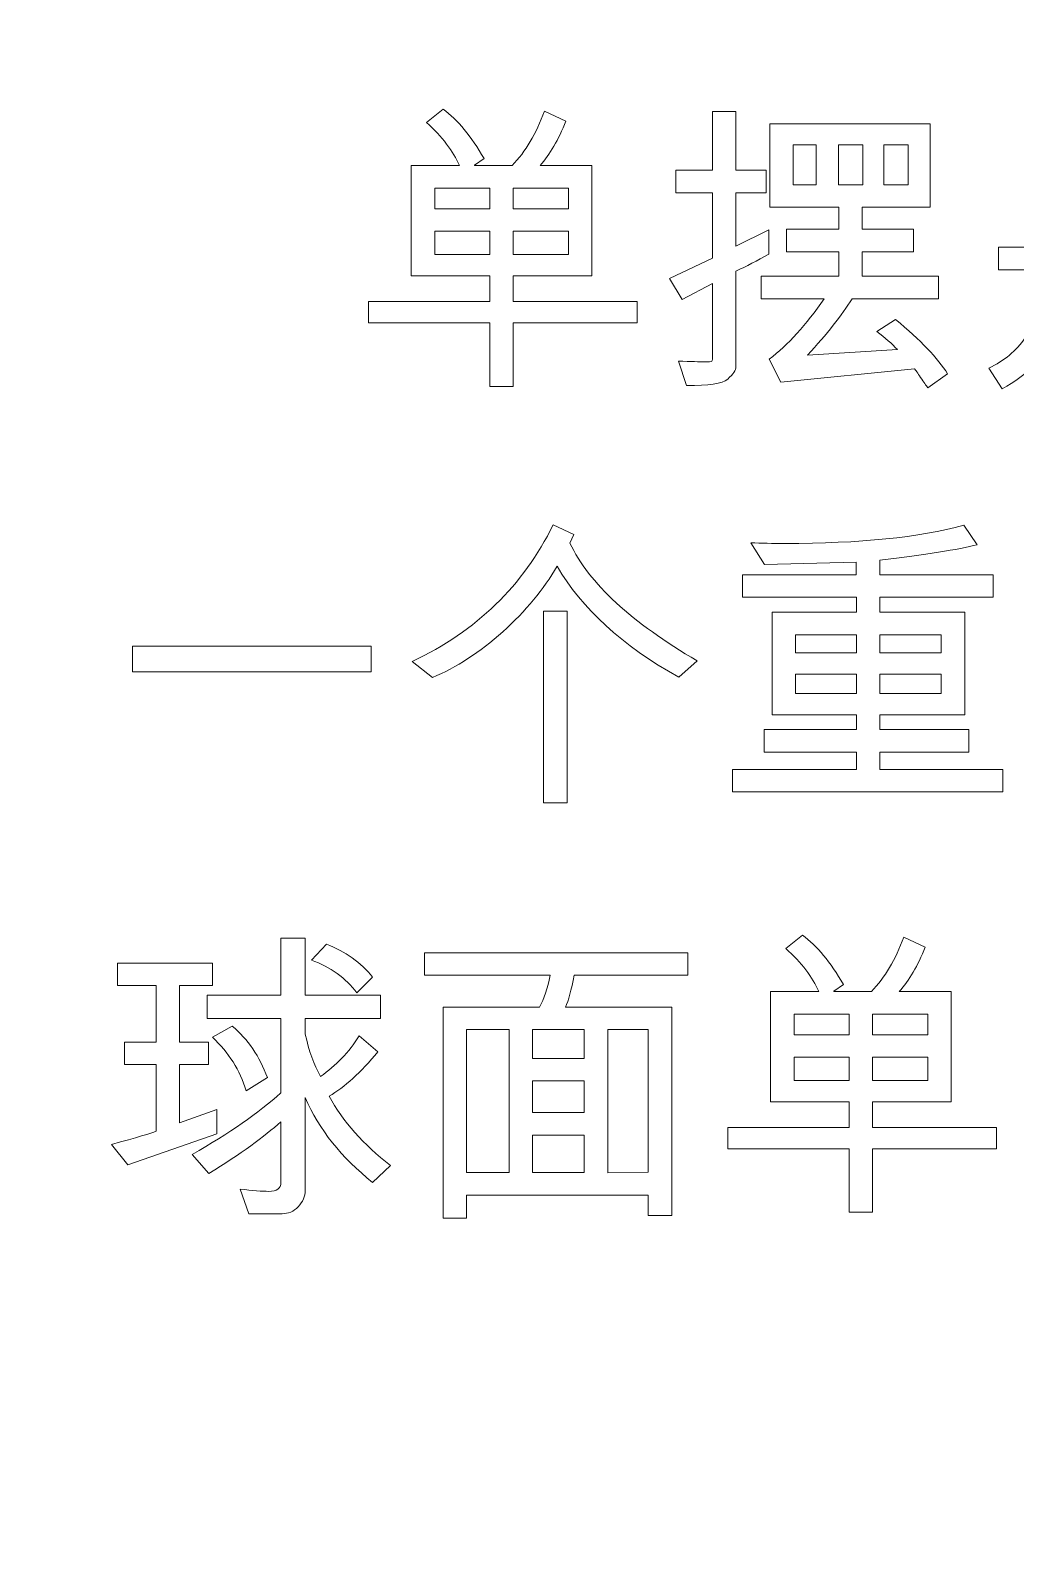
# Model space of a CAD drawing. Header units: millimetres. Extents: x -536 to 886, y 98 to 503.
# Drawn here: x 3.7 to 21.47, y 396.8 to 424.07 of the extents above; entities that cross this region are included whole.
import ezdxf

# ---------------------------------------------------------------- set-up
doc = ezdxf.new("R2010")
doc.units = ezdxf.units.MM
doc.header["$MEASUREMENT"] = 0
doc.layers.add('layer 1', color=7, linetype='Continuous')

msp = doc.modelspace()

# ---------------------------------------------------------------- linework, layer by layer
at = {"layer": 'layer 1', "lineweight": 9}
msp.add_open_spline([(-26.36, 241.324), (-26.36, 241.324), (313.64, 241.324), (313.64, 241.324), (313.64, 241.324), (318.948, 241.327), (324.037, 243.439), (327.788, 247.195), (327.788, 247.195), (331.538, 250.95), (333.644, 256.016), (333.64, 261.324), (333.64, 261.324), (333.64, 261.324), (333.64, 431.324), (333.64, 431.324), (333.64, 431.324), (333.637, 436.632), (331.525, 441.721), (327.77, 445.471), (327.77, 445.471), (324.014, 449.222), (318.948, 451.327), (313.64, 451.324), (313.64, 451.324), (313.64, 451.324), (-26.36, 451.324), (-26.36, 451.324), (-26.36, 451.324), (-31.667, 451.321), (-36.756, 449.209), (-40.507, 445.453), (-40.507, 445.453), (-44.258, 441.698), (-46.363, 436.632), (-46.36, 431.324), (-46.36, 431.324), (-46.36, 431.324), (-46.36, 261.324), (-46.36, 261.324), (-46.36, 261.324), (-46.356, 256.016), (-44.245, 250.927), (-40.489, 247.177), (-40.489, 247.177), (-36.734, 243.426), (-31.667, 241.321), (-26.36, 241.324)], degree=3, knots=[0, 0, 0, 0, 0.083333, 0.083333, 0.083333, 0.083333, 0.166667, 0.166667, 0.166667, 0.166667, 0.25, 0.25, 0.25, 0.25, 0.333333, 0.333333, 0.333333, 0.333333, 0.416667, 0.416667, 0.416667, 0.416667, 0.5, 0.5, 0.5, 0.5, 0.583333, 0.583333, 0.583333, 0.583333, 0.666667, 0.666667, 0.666667, 0.666667, 0.75, 0.75, 0.75, 0.75, 0.833333, 0.833333, 0.833333, 0.833333, 0.916667, 0.916667, 0.916667, 0.916667, 1, 1, 1, 1], dxfattribs=at)
at = {"layer": 'layer 1', "color": 22, "lineweight": 9}
for points, knots in [([(14.642, 418.792), (14.642, 418.792), (12.409, 418.792), (12.409, 418.792), (12.409, 418.792), (12.409, 418.792), (12.409, 417.647), (12.409, 417.647), (12.409, 417.647), (12.409, 417.647), (11.988, 417.647), (11.988, 417.647), (11.988, 417.647), (11.988, 417.647), (11.988, 418.792), (11.988, 418.792), (11.988, 418.792), (11.988, 418.792), (9.799, 418.792), (9.799, 418.792), (9.799, 418.792), (9.799, 418.792), (9.799, 419.174), (9.799, 419.174), (9.799, 419.174), (9.799, 419.174), (11.988, 419.174), (11.988, 419.174), (11.988, 419.174), (11.988, 419.174), (11.988, 419.636), (11.988, 419.636), (11.988, 419.636), (11.988, 419.636), (10.569, 419.636), (10.569, 419.636), (10.569, 419.636), (10.569, 419.636), (10.569, 421.626), (10.569, 421.626), (10.569, 421.626), (10.569, 421.626), (11.438, 421.626), (11.438, 421.626), (11.438, 421.626), (11.326, 421.886), (11.128, 422.144), (10.844, 422.402), (10.844, 422.402), (10.844, 422.402), (11.147, 422.641), (11.147, 422.641), (11.147, 422.641), (11.406, 422.45), (11.651, 422.154), (11.882, 421.754), (11.882, 421.754), (11.882, 421.754), (11.709, 421.632), (11.709, 421.632), (11.709, 421.632), (11.709, 421.632), (11.709, 421.626), (11.709, 421.626), (11.709, 421.626), (11.709, 421.626), (12.387, 421.626), (12.387, 421.626), (12.387, 421.626), (12.632, 421.876), (12.826, 422.203), (12.97, 422.609), (12.97, 422.609), (12.97, 422.609), (13.358, 422.425), (13.358, 422.425), (13.358, 422.425), (13.226, 422.093), (13.07, 421.827), (12.892, 421.626), (12.892, 421.626), (12.892, 421.626), (13.825, 421.626), (13.825, 421.626), (13.825, 421.626), (13.825, 421.626), (13.825, 419.636), (13.825, 419.636), (13.825, 419.636), (13.825, 419.636), (12.409, 419.636), (12.409, 419.636), (12.409, 419.636), (12.409, 419.636), (12.409, 419.174), (12.409, 419.174), (12.409, 419.174), (12.409, 419.174), (14.642, 419.174), (14.642, 419.174), (14.642, 419.174), (14.642, 419.174), (14.642, 418.792), (14.642, 418.792)], [0, 0, 0, 0, 0.038462, 0.038462, 0.038462, 0.038462, 0.076923, 0.076923, 0.076923, 0.076923, 0.115385, 0.115385, 0.115385, 0.115385, 0.153846, 0.153846, 0.153846, 0.153846, 0.192308, 0.192308, 0.192308, 0.192308, 0.230769, 0.230769, 0.230769, 0.230769, 0.269231, 0.269231, 0.269231, 0.269231, 0.307692, 0.307692, 0.307692, 0.307692, 0.346154, 0.346154, 0.346154, 0.346154, 0.384615, 0.384615, 0.384615, 0.384615, 0.423077, 0.423077, 0.423077, 0.423077, 0.461538, 0.461538, 0.461538, 0.461538, 0.5, 0.5, 0.5, 0.5, 0.538462, 0.538462, 0.538462, 0.538462, 0.576923, 0.576923, 0.576923, 0.576923, 0.615385, 0.615385, 0.615385, 0.615385, 0.653846, 0.653846, 0.653846, 0.653846, 0.692308, 0.692308, 0.692308, 0.692308, 0.730769, 0.730769, 0.730769, 0.730769, 0.769231, 0.769231, 0.769231, 0.769231, 0.807692, 0.807692, 0.807692, 0.807692, 0.846154, 0.846154, 0.846154, 0.846154, 0.884615, 0.884615, 0.884615, 0.884615, 0.923077, 0.923077, 0.923077, 0.923077, 0.961538, 0.961538, 0.961538, 0.961538, 1, 1, 1, 1]), ([(17.02, 420.032), (16.809, 419.911), (16.611, 419.808), (16.426, 419.725), (16.426, 419.725), (16.426, 419.725), (16.426, 418.002), (16.426, 418.002), (16.426, 418.002), (16.426, 417.939), (16.377, 417.864), (16.277, 417.778), (16.277, 417.778), (16.178, 417.693), (15.931, 417.654), (15.536, 417.663), (15.536, 417.663), (15.536, 417.663), (15.387, 418.103), (15.387, 418.103), (15.387, 418.103), (15.617, 418.094), (15.773, 418.089), (15.857, 418.089), (15.857, 418.089), (15.936, 418.089), (15.981, 418.092), (15.99, 418.098), (15.99, 418.098), (15.999, 418.105), (16.003, 418.152), (16.003, 418.241), (16.003, 418.241), (16.003, 418.241), (16.003, 419.502), (16.003, 419.502), (16.003, 419.502), (16.003, 419.502), (15.453, 419.215), (15.453, 419.215), (15.453, 419.215), (15.453, 419.215), (15.225, 419.592), (15.225, 419.592), (15.225, 419.592), (15.225, 419.592), (16.003, 419.958), (16.003, 419.958), (16.003, 419.958), (16.003, 419.958), (16.003, 421.136), (16.003, 421.136), (16.003, 421.136), (16.003, 421.136), (15.342, 421.136), (15.342, 421.136), (15.342, 421.136), (15.342, 421.136), (15.342, 421.542), (15.342, 421.542), (15.342, 421.542), (15.342, 421.542), (16.003, 421.542), (16.003, 421.542), (16.003, 421.542), (16.003, 421.542), (16.003, 422.603), (16.003, 422.603), (16.003, 422.603), (16.003, 422.603), (16.426, 422.603), (16.426, 422.603), (16.426, 422.603), (16.426, 422.603), (16.426, 421.542), (16.426, 421.542), (16.426, 421.542), (16.426, 421.542), (16.971, 421.542), (16.971, 421.542), (16.971, 421.542), (16.971, 421.542), (16.971, 421.136), (16.971, 421.136), (16.971, 421.136), (16.971, 421.136), (16.426, 421.136), (16.426, 421.136), (16.426, 421.136), (16.426, 421.136), (16.426, 420.175), (16.426, 420.175), (16.426, 420.175), (16.426, 420.175), (17.02, 420.465), (17.02, 420.465), (17.02, 420.465), (17.02, 420.465), (17.02, 420.032), (17.02, 420.032)], [0, 0, 0, 0, 0.04, 0.04, 0.04, 0.04, 0.08, 0.08, 0.08, 0.08, 0.12, 0.12, 0.12, 0.12, 0.16, 0.16, 0.16, 0.16, 0.2, 0.2, 0.2, 0.2, 0.24, 0.24, 0.24, 0.24, 0.28, 0.28, 0.28, 0.28, 0.32, 0.32, 0.32, 0.32, 0.36, 0.36, 0.36, 0.36, 0.4, 0.4, 0.4, 0.4, 0.44, 0.44, 0.44, 0.44, 0.48, 0.48, 0.48, 0.48, 0.52, 0.52, 0.52, 0.52, 0.56, 0.56, 0.56, 0.56, 0.6, 0.6, 0.6, 0.6, 0.64, 0.64, 0.64, 0.64, 0.68, 0.68, 0.68, 0.68, 0.72, 0.72, 0.72, 0.72, 0.76, 0.76, 0.76, 0.76, 0.8, 0.8, 0.8, 0.8, 0.84, 0.84, 0.84, 0.84, 0.88, 0.88, 0.88, 0.88, 0.92, 0.92, 0.92, 0.92, 0.96, 0.96, 0.96, 0.96, 1, 1, 1, 1]), ([(20.244, 417.87), (20.244, 417.87), (19.888, 417.62), (19.888, 417.62), (19.888, 417.62), (19.856, 417.66), (19.812, 417.721), (19.757, 417.804), (19.757, 417.804), (19.703, 417.887), (19.665, 417.941), (19.644, 417.964), (19.644, 417.964), (19.644, 417.964), (17.237, 417.725), (17.237, 417.725), (17.237, 417.725), (17.237, 417.725), (17.026, 418.135), (17.026, 418.135), (17.026, 418.135), (17.362, 418.392), (17.693, 418.756), (18.016, 419.225), (18.016, 419.225), (18.016, 419.225), (16.882, 419.225), (16.882, 419.225), (16.882, 419.225), (16.882, 419.225), (16.882, 419.63), (16.882, 419.63), (16.882, 419.63), (16.882, 419.63), (18.282, 419.63), (18.282, 419.63), (18.282, 419.63), (18.282, 419.63), (18.282, 420.074), (18.282, 420.074), (18.282, 420.074), (18.282, 420.074), (17.338, 420.074), (17.338, 420.074), (17.338, 420.074), (17.338, 420.074), (17.338, 420.482), (17.338, 420.482), (17.338, 420.482), (17.338, 420.482), (18.282, 420.482), (18.282, 420.482), (18.282, 420.482), (18.282, 420.482), (18.282, 420.875), (18.282, 420.875), (18.282, 420.875), (18.282, 420.875), (17.037, 420.875), (17.037, 420.875), (17.037, 420.875), (17.037, 420.875), (17.037, 422.381), (17.037, 422.381), (17.037, 422.381), (17.037, 422.381), (19.931, 422.381), (19.931, 422.381), (19.931, 422.381), (19.931, 422.381), (19.931, 420.875), (19.931, 420.875), (19.931, 420.875), (19.931, 420.875), (18.705, 420.875), (18.705, 420.875), (18.705, 420.875), (18.705, 420.875), (18.705, 420.482), (18.705, 420.482), (18.705, 420.482), (18.705, 420.482), (19.627, 420.482), (19.627, 420.482), (19.627, 420.482), (19.627, 420.482), (19.627, 420.074), (19.627, 420.074), (19.627, 420.074), (19.627, 420.074), (18.705, 420.074), (18.705, 420.074), (18.705, 420.074), (18.705, 420.074), (18.705, 419.63), (18.705, 419.63), (18.705, 419.63), (18.705, 419.63), (20.081, 419.63), (20.081, 419.63), (20.081, 419.63), (20.081, 419.63), (20.081, 419.225), (20.081, 419.225), (20.081, 419.225), (20.081, 419.225), (18.52, 419.225), (18.52, 419.225), (18.52, 419.225), (18.334, 418.927), (18.066, 418.588), (17.715, 418.209), (17.715, 418.209), (17.715, 418.209), (19.337, 418.309), (19.337, 418.309), (19.337, 418.309), (19.24, 418.414), (19.116, 418.524), (18.966, 418.637), (18.966, 418.637), (18.966, 418.637), (19.305, 418.854), (19.305, 418.854), (19.305, 418.854), (19.753, 418.482), (20.066, 418.153), (20.244, 417.87)], [0, 0, 0, 0, 0.03125, 0.03125, 0.03125, 0.03125, 0.0625, 0.0625, 0.0625, 0.0625, 0.09375, 0.09375, 0.09375, 0.09375, 0.125, 0.125, 0.125, 0.125, 0.15625, 0.15625, 0.15625, 0.15625, 0.1875, 0.1875, 0.1875, 0.1875, 0.21875, 0.21875, 0.21875, 0.21875, 0.25, 0.25, 0.25, 0.25, 0.28125, 0.28125, 0.28125, 0.28125, 0.3125, 0.3125, 0.3125, 0.3125, 0.34375, 0.34375, 0.34375, 0.34375, 0.375, 0.375, 0.375, 0.375, 0.40625, 0.40625, 0.40625, 0.40625, 0.4375, 0.4375, 0.4375, 0.4375, 0.46875, 0.46875, 0.46875, 0.46875, 0.5, 0.5, 0.5, 0.5, 0.53125, 0.53125, 0.53125, 0.53125, 0.5625, 0.5625, 0.5625, 0.5625, 0.59375, 0.59375, 0.59375, 0.59375, 0.625, 0.625, 0.625, 0.625, 0.65625, 0.65625, 0.65625, 0.65625, 0.6875, 0.6875, 0.6875, 0.6875, 0.71875, 0.71875, 0.71875, 0.71875, 0.75, 0.75, 0.75, 0.75, 0.78125, 0.78125, 0.78125, 0.78125, 0.8125, 0.8125, 0.8125, 0.8125, 0.84375, 0.84375, 0.84375, 0.84375, 0.875, 0.875, 0.875, 0.875, 0.90625, 0.90625, 0.90625, 0.90625, 0.9375, 0.9375, 0.9375, 0.9375, 0.96875, 0.96875, 0.96875, 0.96875, 1, 1, 1, 1]), ([(17.875, 421.282), (17.875, 421.282), (17.875, 421.998), (17.875, 421.998), (17.875, 421.998), (17.875, 421.998), (17.46, 421.998), (17.46, 421.998), (17.46, 421.998), (17.46, 421.998), (17.46, 421.282), (17.46, 421.282), (17.46, 421.282), (17.46, 421.282), (17.875, 421.282), (17.875, 421.282)], [0, 0, 0, 0, 0.25, 0.25, 0.25, 0.25, 0.5, 0.5, 0.5, 0.5, 0.75, 0.75, 0.75, 0.75, 1, 1, 1, 1]), ([(18.716, 421.282), (18.716, 421.282), (18.716, 421.998), (18.716, 421.998), (18.716, 421.998), (18.716, 421.998), (18.276, 421.998), (18.276, 421.998), (18.276, 421.998), (18.276, 421.998), (18.276, 421.282), (18.276, 421.282), (18.276, 421.282), (18.276, 421.282), (18.716, 421.282), (18.716, 421.282)], [0, 0, 0, 0, 0.25, 0.25, 0.25, 0.25, 0.5, 0.5, 0.5, 0.5, 0.75, 0.75, 0.75, 0.75, 1, 1, 1, 1]), ([(19.532, 421.282), (19.532, 421.282), (19.532, 421.998), (19.532, 421.998), (19.532, 421.998), (19.532, 421.998), (19.093, 421.998), (19.093, 421.998), (19.093, 421.998), (19.093, 421.998), (19.093, 421.282), (19.093, 421.282), (19.093, 421.282), (19.093, 421.282), (19.532, 421.282), (19.532, 421.282)], [0, 0, 0, 0, 0.25, 0.25, 0.25, 0.25, 0.5, 0.5, 0.5, 0.5, 0.75, 0.75, 0.75, 0.75, 1, 1, 1, 1]), ([(11.988, 420.848), (11.988, 420.848), (11.988, 421.22), (11.988, 421.22), (11.988, 421.22), (11.988, 421.22), (10.993, 421.22), (10.993, 421.22), (10.993, 421.22), (10.993, 421.22), (10.993, 420.848), (10.993, 420.848), (10.993, 420.848), (10.993, 420.848), (11.988, 420.848), (11.988, 420.848)], [0, 0, 0, 0, 0.25, 0.25, 0.25, 0.25, 0.5, 0.5, 0.5, 0.5, 0.75, 0.75, 0.75, 0.75, 1, 1, 1, 1]), ([(13.405, 420.848), (13.405, 420.848), (13.405, 421.22), (13.405, 421.22), (13.405, 421.22), (13.405, 421.22), (12.409, 421.22), (12.409, 421.22), (12.409, 421.22), (12.409, 421.22), (12.409, 420.848), (12.409, 420.848), (12.409, 420.848), (12.409, 420.848), (13.405, 420.848), (13.405, 420.848)], [0, 0, 0, 0, 0.25, 0.25, 0.25, 0.25, 0.5, 0.5, 0.5, 0.5, 0.75, 0.75, 0.75, 0.75, 1, 1, 1, 1]), ([(11.988, 420.021), (11.988, 420.021), (11.988, 420.441), (11.988, 420.441), (11.988, 420.441), (11.988, 420.441), (10.993, 420.441), (10.993, 420.441), (10.993, 420.441), (10.993, 420.441), (10.993, 420.021), (10.993, 420.021), (10.993, 420.021), (10.993, 420.021), (11.988, 420.021), (11.988, 420.021)], [0, 0, 0, 0, 0.25, 0.25, 0.25, 0.25, 0.5, 0.5, 0.5, 0.5, 0.75, 0.75, 0.75, 0.75, 1, 1, 1, 1]), ([(13.405, 420.021), (13.405, 420.021), (13.405, 420.441), (13.405, 420.441), (13.405, 420.441), (13.405, 420.441), (12.409, 420.441), (12.409, 420.441), (12.409, 420.441), (12.409, 420.441), (12.409, 420.021), (12.409, 420.021), (12.409, 420.021), (12.409, 420.021), (13.405, 420.021), (13.405, 420.021)], [0, 0, 0, 0, 0.25, 0.25, 0.25, 0.25, 0.5, 0.5, 0.5, 0.5, 0.75, 0.75, 0.75, 0.75, 1, 1, 1, 1]), ([(25.943, 418.287), (25.943, 418.287), (25.731, 417.859), (25.731, 417.859), (25.731, 417.859), (25.731, 417.859), (23.859, 417.859), (23.859, 417.859), (23.859, 417.859), (23.328, 417.859), (22.764, 418.116), (22.169, 418.632), (22.169, 418.632), (22.005, 418.194), (21.69, 417.851), (21.225, 417.603), (21.225, 417.603), (21.225, 417.603), (20.986, 417.975), (20.986, 417.975), (20.986, 417.975), (21.261, 418.104), (21.48, 418.286), (21.643, 418.524), (21.643, 418.524), (21.806, 418.76), (21.893, 419.118), (21.903, 419.598), (21.903, 419.598), (21.903, 419.598), (22.316, 419.53), (22.316, 419.53), (22.316, 419.53), (22.316, 419.35), (22.304, 419.198), (22.281, 419.071), (22.281, 419.071), (22.566, 418.769), (22.875, 418.56), (23.208, 418.442), (23.208, 418.442), (23.208, 418.442), (23.208, 419.747), (23.208, 419.747), (23.208, 419.747), (23.208, 419.747), (21.16, 419.747), (21.16, 419.747), (21.16, 419.747), (21.16, 419.747), (21.16, 420.153), (21.16, 420.153), (21.16, 420.153), (21.16, 420.153), (25.704, 420.153), (25.704, 420.153), (25.704, 420.153), (25.704, 420.153), (25.704, 419.747), (25.704, 419.747), (25.704, 419.747), (25.704, 419.747), (23.647, 419.747), (23.647, 419.747), (23.647, 419.747), (23.647, 419.747), (23.647, 419.321), (23.647, 419.321), (23.647, 419.321), (23.647, 419.321), (25.281, 419.321), (25.281, 419.321), (25.281, 419.321), (25.281, 419.321), (25.281, 418.914), (25.281, 418.914), (25.281, 418.914), (25.281, 418.914), (23.647, 418.914), (23.647, 418.914), (23.647, 418.914), (23.647, 418.914), (23.647, 418.314), (23.647, 418.314), (23.647, 418.314), (23.839, 418.28), (23.987, 418.263), (24.093, 418.265), (24.093, 418.265), (24.093, 418.265), (25.943, 418.287), (25.943, 418.287)], [0, 0, 0, 0, 0.043478, 0.043478, 0.043478, 0.043478, 0.086957, 0.086957, 0.086957, 0.086957, 0.130435, 0.130435, 0.130435, 0.130435, 0.173913, 0.173913, 0.173913, 0.173913, 0.217391, 0.217391, 0.217391, 0.217391, 0.26087, 0.26087, 0.26087, 0.26087, 0.304348, 0.304348, 0.304348, 0.304348, 0.347826, 0.347826, 0.347826, 0.347826, 0.391304, 0.391304, 0.391304, 0.391304, 0.434783, 0.434783, 0.434783, 0.434783, 0.478261, 0.478261, 0.478261, 0.478261, 0.521739, 0.521739, 0.521739, 0.521739, 0.565217, 0.565217, 0.565217, 0.565217, 0.608696, 0.608696, 0.608696, 0.608696, 0.652174, 0.652174, 0.652174, 0.652174, 0.695652, 0.695652, 0.695652, 0.695652, 0.73913, 0.73913, 0.73913, 0.73913, 0.782609, 0.782609, 0.782609, 0.782609, 0.826087, 0.826087, 0.826087, 0.826087, 0.869565, 0.869565, 0.869565, 0.869565, 0.913043, 0.913043, 0.913043, 0.913043, 0.956522, 0.956522, 0.956522, 0.956522, 1, 1, 1, 1]), ([(15.729, 412.699), (15.729, 412.699), (15.396, 412.403), (15.396, 412.403), (15.396, 412.403), (14.37, 412.976), (13.639, 413.644), (13.201, 414.405), (13.201, 414.405), (12.962, 413.989), (12.635, 413.596), (12.22, 413.225), (12.22, 413.225), (11.806, 412.855), (11.383, 412.579), (10.952, 412.397), (10.952, 412.397), (10.952, 412.397), (10.589, 412.688), (10.589, 412.688), (10.589, 412.688), (11.746, 413.236), (12.593, 414.057), (13.128, 415.149), (13.128, 415.149), (13.128, 415.149), (13.502, 414.975), (13.502, 414.975), (13.502, 414.975), (13.502, 414.975), (13.429, 414.821), (13.429, 414.821), (13.429, 414.821), (13.778, 414.095), (14.544, 413.388), (15.729, 412.699)], [0, 0, 0, 0, 0.111111, 0.111111, 0.111111, 0.111111, 0.222222, 0.222222, 0.222222, 0.222222, 0.333333, 0.333333, 0.333333, 0.333333, 0.444444, 0.444444, 0.444444, 0.444444, 0.555556, 0.555556, 0.555556, 0.555556, 0.666667, 0.666667, 0.666667, 0.666667, 0.777778, 0.777778, 0.777778, 0.777778, 0.888889, 0.888889, 0.888889, 0.888889, 1, 1, 1, 1]), ([(21.239, 410.336), (21.239, 410.336), (16.361, 410.336), (16.361, 410.336), (16.361, 410.336), (16.361, 410.336), (16.361, 410.743), (16.361, 410.743), (16.361, 410.743), (16.361, 410.743), (18.602, 410.743), (18.602, 410.743), (18.602, 410.743), (18.602, 410.743), (18.602, 411.055), (18.602, 411.055), (18.602, 411.055), (18.602, 411.055), (16.933, 411.055), (16.933, 411.055), (16.933, 411.055), (16.933, 411.055), (16.933, 411.459), (16.933, 411.459), (16.933, 411.459), (16.933, 411.459), (18.602, 411.459), (18.602, 411.459), (18.602, 411.459), (18.602, 411.459), (18.602, 411.725), (18.602, 411.725), (18.602, 411.725), (18.602, 411.725), (17.08, 411.725), (17.08, 411.725), (17.08, 411.725), (17.08, 411.725), (17.08, 413.575), (17.08, 413.575), (17.08, 413.575), (17.08, 413.575), (18.602, 413.575), (18.602, 413.575), (18.602, 413.575), (18.602, 413.575), (18.602, 413.844), (18.602, 413.844), (18.602, 413.844), (18.602, 413.844), (16.546, 413.844), (16.546, 413.844), (16.546, 413.844), (16.546, 413.844), (16.546, 414.248), (16.546, 414.248), (16.546, 414.248), (16.546, 414.248), (18.591, 414.248), (18.591, 414.248), (18.591, 414.248), (18.591, 414.248), (18.591, 414.476), (18.591, 414.476), (18.591, 414.476), (18.591, 414.476), (16.939, 414.433), (16.939, 414.433), (16.939, 414.433), (16.939, 414.433), (16.695, 414.826), (16.695, 414.826), (16.695, 414.826), (16.885, 414.819), (17.09, 414.815), (17.31, 414.815), (17.31, 414.815), (18.66, 414.815), (19.734, 414.924), (20.534, 415.143), (20.534, 415.143), (20.534, 415.143), (20.778, 414.793), (20.778, 414.793), (20.778, 414.793), (20.431, 414.705), (19.846, 414.611), (19.022, 414.514), (19.022, 414.514), (19.022, 414.514), (19.022, 414.248), (19.022, 414.248), (19.022, 414.248), (19.022, 414.248), (21.062, 414.248), (21.062, 414.248), (21.062, 414.248), (21.062, 414.248), (21.062, 413.844), (21.062, 413.844), (21.062, 413.844), (21.062, 413.844), (19.022, 413.844), (19.022, 413.844), (19.022, 413.844), (19.022, 413.844), (19.022, 413.575), (19.022, 413.575), (19.022, 413.575), (19.022, 413.575), (20.552, 413.575), (20.552, 413.575), (20.552, 413.575), (20.552, 413.575), (20.552, 411.725), (20.552, 411.725), (20.552, 411.725), (20.552, 411.725), (19.022, 411.725), (19.022, 411.725), (19.022, 411.725), (19.022, 411.725), (19.022, 411.459), (19.022, 411.459), (19.022, 411.459), (19.022, 411.459), (20.628, 411.459), (20.628, 411.459), (20.628, 411.459), (20.628, 411.459), (20.628, 411.055), (20.628, 411.055), (20.628, 411.055), (20.628, 411.055), (19.022, 411.055), (19.022, 411.055), (19.022, 411.055), (19.022, 411.055), (19.022, 410.743), (19.022, 410.743), (19.022, 410.743), (19.022, 410.743), (21.239, 410.743), (21.239, 410.743), (21.239, 410.743), (21.239, 410.743), (21.239, 410.336), (21.239, 410.336)], [0, 0, 0, 0, 0.027027, 0.027027, 0.027027, 0.027027, 0.054054, 0.054054, 0.054054, 0.054054, 0.081081, 0.081081, 0.081081, 0.081081, 0.108108, 0.108108, 0.108108, 0.108108, 0.135135, 0.135135, 0.135135, 0.135135, 0.162162, 0.162162, 0.162162, 0.162162, 0.189189, 0.189189, 0.189189, 0.189189, 0.216216, 0.216216, 0.216216, 0.216216, 0.243243, 0.243243, 0.243243, 0.243243, 0.27027, 0.27027, 0.27027, 0.27027, 0.297297, 0.297297, 0.297297, 0.297297, 0.324324, 0.324324, 0.324324, 0.324324, 0.351351, 0.351351, 0.351351, 0.351351, 0.378378, 0.378378, 0.378378, 0.378378, 0.405405, 0.405405, 0.405405, 0.405405, 0.432432, 0.432432, 0.432432, 0.432432, 0.459459, 0.459459, 0.459459, 0.459459, 0.486486, 0.486486, 0.486486, 0.486486, 0.513514, 0.513514, 0.513514, 0.513514, 0.540541, 0.540541, 0.540541, 0.540541, 0.567568, 0.567568, 0.567568, 0.567568, 0.594595, 0.594595, 0.594595, 0.594595, 0.621622, 0.621622, 0.621622, 0.621622, 0.648649, 0.648649, 0.648649, 0.648649, 0.675676, 0.675676, 0.675676, 0.675676, 0.702703, 0.702703, 0.702703, 0.702703, 0.72973, 0.72973, 0.72973, 0.72973, 0.756757, 0.756757, 0.756757, 0.756757, 0.783784, 0.783784, 0.783784, 0.783784, 0.810811, 0.810811, 0.810811, 0.810811, 0.837838, 0.837838, 0.837838, 0.837838, 0.864865, 0.864865, 0.864865, 0.864865, 0.891892, 0.891892, 0.891892, 0.891892, 0.918919, 0.918919, 0.918919, 0.918919, 0.945946, 0.945946, 0.945946, 0.945946, 0.972973, 0.972973, 0.972973, 0.972973, 1, 1, 1, 1]), ([(13.38, 410.138), (13.38, 410.138), (12.957, 410.138), (12.957, 410.138), (12.957, 410.138), (12.957, 410.138), (12.957, 413.592), (12.957, 413.592), (12.957, 413.592), (12.957, 413.592), (13.38, 413.592), (13.38, 413.592), (13.38, 413.592), (13.38, 413.592), (13.38, 410.138), (13.38, 410.138)], [0, 0, 0, 0, 0.25, 0.25, 0.25, 0.25, 0.5, 0.5, 0.5, 0.5, 0.75, 0.75, 0.75, 0.75, 1, 1, 1, 1]), ([(18.602, 412.843), (18.602, 412.843), (18.602, 413.171), (18.602, 413.171), (18.602, 413.171), (18.602, 413.171), (17.501, 413.171), (17.501, 413.171), (17.501, 413.171), (17.501, 413.171), (17.501, 412.843), (17.501, 412.843), (17.501, 412.843), (17.501, 412.843), (18.602, 412.843), (18.602, 412.843)], [0, 0, 0, 0, 0.25, 0.25, 0.25, 0.25, 0.5, 0.5, 0.5, 0.5, 0.75, 0.75, 0.75, 0.75, 1, 1, 1, 1]), ([(20.129, 412.843), (20.129, 412.843), (20.129, 413.171), (20.129, 413.171), (20.129, 413.171), (20.129, 413.171), (19.022, 413.171), (19.022, 413.171), (19.022, 413.171), (19.022, 413.171), (19.022, 412.843), (19.022, 412.843), (19.022, 412.843), (19.022, 412.843), (20.129, 412.843), (20.129, 412.843)], [0, 0, 0, 0, 0.25, 0.25, 0.25, 0.25, 0.5, 0.5, 0.5, 0.5, 0.75, 0.75, 0.75, 0.75, 1, 1, 1, 1]), ([(9.845, 412.504), (9.845, 412.504), (5.541, 412.504), (5.541, 412.504), (5.541, 412.504), (5.541, 412.504), (5.541, 412.965), (5.541, 412.965), (5.541, 412.965), (5.541, 412.965), (9.845, 412.965), (9.845, 412.965), (9.845, 412.965), (9.845, 412.965), (9.845, 412.504), (9.845, 412.504)], [0, 0, 0, 0, 0.25, 0.25, 0.25, 0.25, 0.5, 0.5, 0.5, 0.5, 0.75, 0.75, 0.75, 0.75, 1, 1, 1, 1]), ([(18.602, 412.111), (18.602, 412.111), (18.602, 412.461), (18.602, 412.461), (18.602, 412.461), (18.602, 412.461), (17.501, 412.461), (17.501, 412.461), (17.501, 412.461), (17.501, 412.461), (17.501, 412.111), (17.501, 412.111), (17.501, 412.111), (17.501, 412.111), (18.602, 412.111), (18.602, 412.111)], [0, 0, 0, 0, 0.25, 0.25, 0.25, 0.25, 0.5, 0.5, 0.5, 0.5, 0.75, 0.75, 0.75, 0.75, 1, 1, 1, 1]), ([(20.129, 412.111), (20.129, 412.111), (20.129, 412.461), (20.129, 412.461), (20.129, 412.461), (20.129, 412.461), (19.022, 412.461), (19.022, 412.461), (19.022, 412.461), (19.022, 412.461), (19.022, 412.111), (19.022, 412.111), (19.022, 412.111), (19.022, 412.111), (20.129, 412.111), (20.129, 412.111)], [0, 0, 0, 0, 0.25, 0.25, 0.25, 0.25, 0.5, 0.5, 0.5, 0.5, 0.75, 0.75, 0.75, 0.75, 1, 1, 1, 1]), ([(10.195, 403.606), (10.195, 403.606), (9.872, 403.299), (9.872, 403.299), (9.872, 403.299), (9.312, 403.743), (8.906, 404.252), (8.657, 404.827), (8.657, 404.827), (8.657, 404.827), (8.657, 403.156), (8.657, 403.156), (8.657, 403.156), (8.657, 403.046), (8.615, 402.947), (8.531, 402.861), (8.531, 402.861), (8.447, 402.775), (8.35, 402.733), (8.24, 402.733), (8.24, 402.733), (8.24, 402.733), (7.64, 402.733), (7.64, 402.733), (7.64, 402.733), (7.64, 402.733), (7.485, 403.178), (7.485, 403.178), (7.485, 403.178), (7.707, 403.15), (7.88, 403.137), (8.001, 403.137), (8.001, 403.137), (8.145, 403.137), (8.218, 403.189), (8.218, 403.295), (8.218, 403.295), (8.218, 403.295), (8.218, 404.393), (8.218, 404.393), (8.218, 404.393), (7.925, 404.125), (7.492, 403.814), (6.918, 403.459), (6.918, 403.459), (6.918, 403.459), (6.618, 403.804), (6.618, 403.804), (6.618, 403.804), (7.286, 404.183), (7.819, 404.551), (8.218, 404.911), (8.218, 404.911), (8.218, 404.911), (8.218, 406.254), (8.218, 406.254), (8.218, 406.254), (8.218, 406.254), (6.889, 406.254), (6.889, 406.254), (6.889, 406.254), (6.889, 406.254), (6.889, 406.671), (6.889, 406.671), (6.889, 406.671), (6.889, 406.671), (8.218, 406.671), (8.218, 406.671), (8.218, 406.671), (8.218, 406.671), (8.218, 407.699), (8.218, 407.699), (8.218, 407.699), (8.218, 407.699), (8.657, 407.699), (8.657, 407.699), (8.657, 407.699), (8.657, 407.699), (8.657, 406.671), (8.657, 406.671), (8.657, 406.671), (8.657, 406.671), (10.017, 406.671), (10.017, 406.671), (10.017, 406.671), (10.017, 406.671), (10.017, 406.254), (10.017, 406.254), (10.017, 406.254), (10.017, 406.254), (8.657, 406.254), (8.657, 406.254), (8.657, 406.254), (8.657, 406.254), (8.657, 405.971), (8.657, 405.971), (8.657, 405.971), (8.724, 405.67), (8.817, 405.416), (8.934, 405.209), (8.934, 405.209), (9.21, 405.401), (9.444, 405.645), (9.633, 405.939), (9.633, 405.939), (9.633, 405.939), (9.968, 405.654), (9.968, 405.654), (9.968, 405.654), (9.66, 405.28), (9.367, 405.013), (9.089, 404.854), (9.089, 404.854), (9.336, 404.395), (9.706, 403.979), (10.195, 403.606)], [0, 0, 0, 0, 0.034483, 0.034483, 0.034483, 0.034483, 0.068966, 0.068966, 0.068966, 0.068966, 0.103448, 0.103448, 0.103448, 0.103448, 0.137931, 0.137931, 0.137931, 0.137931, 0.172414, 0.172414, 0.172414, 0.172414, 0.206897, 0.206897, 0.206897, 0.206897, 0.241379, 0.241379, 0.241379, 0.241379, 0.275862, 0.275862, 0.275862, 0.275862, 0.310345, 0.310345, 0.310345, 0.310345, 0.344828, 0.344828, 0.344828, 0.344828, 0.37931, 0.37931, 0.37931, 0.37931, 0.413793, 0.413793, 0.413793, 0.413793, 0.448276, 0.448276, 0.448276, 0.448276, 0.482759, 0.482759, 0.482759, 0.482759, 0.517241, 0.517241, 0.517241, 0.517241, 0.551724, 0.551724, 0.551724, 0.551724, 0.586207, 0.586207, 0.586207, 0.586207, 0.62069, 0.62069, 0.62069, 0.62069, 0.655172, 0.655172, 0.655172, 0.655172, 0.689655, 0.689655, 0.689655, 0.689655, 0.724138, 0.724138, 0.724138, 0.724138, 0.758621, 0.758621, 0.758621, 0.758621, 0.793103, 0.793103, 0.793103, 0.793103, 0.827586, 0.827586, 0.827586, 0.827586, 0.862069, 0.862069, 0.862069, 0.862069, 0.896552, 0.896552, 0.896552, 0.896552, 0.931034, 0.931034, 0.931034, 0.931034, 0.965517, 0.965517, 0.965517, 0.965517, 1, 1, 1, 1]), ([(9.872, 406.999), (9.872, 406.999), (9.591, 406.715), (9.591, 406.715), (9.591, 406.715), (9.388, 406.984), (9.114, 407.181), (8.769, 407.304), (8.769, 407.304), (8.769, 407.304), (9.04, 407.594), (9.04, 407.594), (9.04, 407.594), (9.383, 407.459), (9.661, 407.26), (9.872, 406.999)], [0, 0, 0, 0, 0.25, 0.25, 0.25, 0.25, 0.5, 0.5, 0.5, 0.5, 0.75, 0.75, 0.75, 0.75, 1, 1, 1, 1]), ([(21.122, 403.905), (21.122, 403.905), (18.89, 403.905), (18.89, 403.905), (18.89, 403.905), (18.89, 403.905), (18.89, 402.759), (18.89, 402.759), (18.89, 402.759), (18.89, 402.759), (18.469, 402.759), (18.469, 402.759), (18.469, 402.759), (18.469, 402.759), (18.469, 403.905), (18.469, 403.905), (18.469, 403.905), (18.469, 403.905), (16.28, 403.905), (16.28, 403.905), (16.28, 403.905), (16.28, 403.905), (16.28, 404.287), (16.28, 404.287), (16.28, 404.287), (16.28, 404.287), (18.469, 404.287), (18.469, 404.287), (18.469, 404.287), (18.469, 404.287), (18.469, 404.748), (18.469, 404.748), (18.469, 404.748), (18.469, 404.748), (17.05, 404.748), (17.05, 404.748), (17.05, 404.748), (17.05, 404.748), (17.05, 406.739), (17.05, 406.739), (17.05, 406.739), (17.05, 406.739), (17.919, 406.739), (17.919, 406.739), (17.919, 406.739), (17.807, 406.998), (17.608, 407.257), (17.324, 407.515), (17.324, 407.515), (17.324, 407.515), (17.628, 407.754), (17.628, 407.754), (17.628, 407.754), (17.887, 407.562), (18.132, 407.267), (18.363, 406.867), (18.363, 406.867), (18.363, 406.867), (18.19, 406.745), (18.19, 406.745), (18.19, 406.745), (18.19, 406.745), (18.19, 406.739), (18.19, 406.739), (18.19, 406.739), (18.19, 406.739), (18.868, 406.739), (18.868, 406.739), (18.868, 406.739), (19.112, 406.989), (19.307, 407.316), (19.451, 407.721), (19.451, 407.721), (19.451, 407.721), (19.839, 407.537), (19.839, 407.537), (19.839, 407.537), (19.707, 407.206), (19.551, 406.94), (19.372, 406.739), (19.372, 406.739), (19.372, 406.739), (20.306, 406.739), (20.306, 406.739), (20.306, 406.739), (20.306, 406.739), (20.306, 404.748), (20.306, 404.748), (20.306, 404.748), (20.306, 404.748), (18.89, 404.748), (18.89, 404.748), (18.89, 404.748), (18.89, 404.748), (18.89, 404.287), (18.89, 404.287), (18.89, 404.287), (18.89, 404.287), (21.122, 404.287), (21.122, 404.287), (21.122, 404.287), (21.122, 404.287), (21.122, 403.905), (21.122, 403.905)], [0, 0, 0, 0, 0.038462, 0.038462, 0.038462, 0.038462, 0.076923, 0.076923, 0.076923, 0.076923, 0.115385, 0.115385, 0.115385, 0.115385, 0.153846, 0.153846, 0.153846, 0.153846, 0.192308, 0.192308, 0.192308, 0.192308, 0.230769, 0.230769, 0.230769, 0.230769, 0.269231, 0.269231, 0.269231, 0.269231, 0.307692, 0.307692, 0.307692, 0.307692, 0.346154, 0.346154, 0.346154, 0.346154, 0.384615, 0.384615, 0.384615, 0.384615, 0.423077, 0.423077, 0.423077, 0.423077, 0.461538, 0.461538, 0.461538, 0.461538, 0.5, 0.5, 0.5, 0.5, 0.538462, 0.538462, 0.538462, 0.538462, 0.576923, 0.576923, 0.576923, 0.576923, 0.615385, 0.615385, 0.615385, 0.615385, 0.653846, 0.653846, 0.653846, 0.653846, 0.692308, 0.692308, 0.692308, 0.692308, 0.730769, 0.730769, 0.730769, 0.730769, 0.769231, 0.769231, 0.769231, 0.769231, 0.807692, 0.807692, 0.807692, 0.807692, 0.846154, 0.846154, 0.846154, 0.846154, 0.884615, 0.884615, 0.884615, 0.884615, 0.923077, 0.923077, 0.923077, 0.923077, 0.961538, 0.961538, 0.961538, 0.961538, 1, 1, 1, 1]), ([(15.556, 407.033), (15.556, 407.033), (13.508, 407.033), (13.508, 407.033), (13.508, 407.033), (13.457, 406.767), (13.405, 406.575), (13.35, 406.459), (13.35, 406.459), (13.35, 406.459), (15.268, 406.459), (15.268, 406.459), (15.268, 406.459), (15.268, 406.459), (15.268, 402.7), (15.268, 402.7), (15.268, 402.7), (15.268, 402.7), (14.845, 402.7), (14.845, 402.7), (14.845, 402.7), (14.845, 402.7), (14.845, 403.071), (14.845, 403.071), (14.845, 403.071), (14.845, 403.071), (11.568, 403.071), (11.568, 403.071), (11.568, 403.071), (11.568, 403.071), (11.568, 402.654), (11.568, 402.654), (11.568, 402.654), (11.568, 402.654), (11.145, 402.654), (11.145, 402.654), (11.145, 402.654), (11.145, 402.654), (11.145, 406.459), (11.145, 406.459), (11.145, 406.459), (11.145, 406.459), (12.883, 406.459), (12.883, 406.459), (12.883, 406.459), (12.967, 406.605), (13.03, 406.796), (13.073, 407.033), (13.073, 407.033), (13.073, 407.033), (10.806, 407.033), (10.806, 407.033), (10.806, 407.033), (10.806, 407.033), (10.806, 407.439), (10.806, 407.439), (10.806, 407.439), (10.806, 407.439), (15.556, 407.439), (15.556, 407.439), (15.556, 407.439), (15.556, 407.439), (15.556, 407.033), (15.556, 407.033)], [0, 0, 0, 0, 0.0625, 0.0625, 0.0625, 0.0625, 0.125, 0.125, 0.125, 0.125, 0.1875, 0.1875, 0.1875, 0.1875, 0.25, 0.25, 0.25, 0.25, 0.3125, 0.3125, 0.3125, 0.3125, 0.375, 0.375, 0.375, 0.375, 0.4375, 0.4375, 0.4375, 0.4375, 0.5, 0.5, 0.5, 0.5, 0.5625, 0.5625, 0.5625, 0.5625, 0.625, 0.625, 0.625, 0.625, 0.6875, 0.6875, 0.6875, 0.6875, 0.75, 0.75, 0.75, 0.75, 0.8125, 0.8125, 0.8125, 0.8125, 0.875, 0.875, 0.875, 0.875, 0.9375, 0.9375, 0.9375, 0.9375, 1, 1, 1, 1]), ([(7.062, 404.176), (7.062, 404.176), (5.457, 403.617), (5.457, 403.617), (5.457, 403.617), (5.457, 403.617), (5.163, 403.983), (5.163, 403.983), (5.163, 403.983), (5.62, 404.108), (5.888, 404.187), (5.968, 404.221), (5.968, 404.221), (5.968, 404.221), (5.968, 405.426), (5.968, 405.426), (5.968, 405.426), (5.968, 405.426), (5.396, 405.426), (5.396, 405.426), (5.396, 405.426), (5.396, 405.426), (5.396, 405.828), (5.396, 405.828), (5.396, 405.828), (5.396, 405.828), (5.968, 405.828), (5.968, 405.828), (5.968, 405.828), (5.968, 405.828), (5.968, 406.85), (5.968, 406.85), (5.968, 406.85), (5.968, 406.85), (5.274, 406.85), (5.274, 406.85), (5.274, 406.85), (5.274, 406.85), (5.274, 407.249), (5.274, 407.249), (5.274, 407.249), (5.274, 407.249), (6.983, 407.249), (6.983, 407.249), (6.983, 407.249), (6.983, 407.249), (6.983, 406.85), (6.983, 406.85), (6.983, 406.85), (6.983, 406.85), (6.39, 406.85), (6.39, 406.85), (6.39, 406.85), (6.39, 406.85), (6.39, 405.828), (6.39, 405.828), (6.39, 405.828), (6.39, 405.828), (6.913, 405.828), (6.913, 405.828), (6.913, 405.828), (6.913, 405.828), (6.913, 405.426), (6.913, 405.426), (6.913, 405.426), (6.913, 405.426), (6.39, 405.426), (6.39, 405.426), (6.39, 405.426), (6.39, 405.426), (6.39, 404.372), (6.39, 404.372), (6.39, 404.372), (6.39, 404.372), (7.062, 404.61), (7.062, 404.61), (7.062, 404.61), (7.062, 404.61), (7.062, 404.176), (7.062, 404.176)], [0, 0, 0, 0, 0.05, 0.05, 0.05, 0.05, 0.1, 0.1, 0.1, 0.1, 0.15, 0.15, 0.15, 0.15, 0.2, 0.2, 0.2, 0.2, 0.25, 0.25, 0.25, 0.25, 0.3, 0.3, 0.3, 0.3, 0.35, 0.35, 0.35, 0.35, 0.4, 0.4, 0.4, 0.4, 0.45, 0.45, 0.45, 0.45, 0.5, 0.5, 0.5, 0.5, 0.55, 0.55, 0.55, 0.55, 0.6, 0.6, 0.6, 0.6, 0.65, 0.65, 0.65, 0.65, 0.7, 0.7, 0.7, 0.7, 0.75, 0.75, 0.75, 0.75, 0.8, 0.8, 0.8, 0.8, 0.85, 0.85, 0.85, 0.85, 0.9, 0.9, 0.9, 0.9, 0.95, 0.95, 0.95, 0.95, 1, 1, 1, 1]), ([(18.469, 405.96), (18.469, 405.96), (18.469, 406.333), (18.469, 406.333), (18.469, 406.333), (18.469, 406.333), (17.473, 406.333), (17.473, 406.333), (17.473, 406.333), (17.473, 406.333), (17.473, 405.96), (17.473, 405.96), (17.473, 405.96), (17.473, 405.96), (18.469, 405.96), (18.469, 405.96)], [0, 0, 0, 0, 0.25, 0.25, 0.25, 0.25, 0.5, 0.5, 0.5, 0.5, 0.75, 0.75, 0.75, 0.75, 1, 1, 1, 1]), ([(19.885, 405.96), (19.885, 405.96), (19.885, 406.333), (19.885, 406.333), (19.885, 406.333), (19.885, 406.333), (18.89, 406.333), (18.89, 406.333), (18.89, 406.333), (18.89, 406.333), (18.89, 405.96), (18.89, 405.96), (18.89, 405.96), (18.89, 405.96), (19.885, 405.96), (19.885, 405.96)], [0, 0, 0, 0, 0.25, 0.25, 0.25, 0.25, 0.5, 0.5, 0.5, 0.5, 0.75, 0.75, 0.75, 0.75, 1, 1, 1, 1]), ([(7.974, 405.187), (7.974, 405.187), (7.591, 404.949), (7.591, 404.949), (7.591, 404.949), (7.481, 405.32), (7.279, 405.642), (6.983, 405.915), (6.983, 405.915), (6.983, 405.915), (7.339, 406.115), (7.339, 406.115), (7.339, 406.115), (7.625, 405.879), (7.836, 405.57), (7.974, 405.187)], [0, 0, 0, 0, 0.25, 0.25, 0.25, 0.25, 0.5, 0.5, 0.5, 0.5, 0.75, 0.75, 0.75, 0.75, 1, 1, 1, 1]), ([(12.335, 403.476), (12.335, 403.476), (12.335, 406.056), (12.335, 406.056), (12.335, 406.056), (12.335, 406.056), (11.568, 406.056), (11.568, 406.056), (11.568, 406.056), (11.568, 406.056), (11.568, 403.476), (11.568, 403.476), (11.568, 403.476), (11.568, 403.476), (12.335, 403.476), (12.335, 403.476)], [0, 0, 0, 0, 0.25, 0.25, 0.25, 0.25, 0.5, 0.5, 0.5, 0.5, 0.75, 0.75, 0.75, 0.75, 1, 1, 1, 1]), ([(13.689, 405.533), (13.689, 405.533), (13.689, 406.056), (13.689, 406.056), (13.689, 406.056), (13.689, 406.056), (12.757, 406.056), (12.757, 406.056), (12.757, 406.056), (12.757, 406.056), (12.757, 405.533), (12.757, 405.533), (12.757, 405.533), (12.757, 405.533), (13.689, 405.533), (13.689, 405.533)], [0, 0, 0, 0, 0.25, 0.25, 0.25, 0.25, 0.5, 0.5, 0.5, 0.5, 0.75, 0.75, 0.75, 0.75, 1, 1, 1, 1]), ([(14.845, 403.482), (14.845, 403.482), (14.845, 406.056), (14.845, 406.056), (14.845, 406.056), (14.845, 406.056), (14.112, 406.056), (14.112, 406.056), (14.112, 406.056), (14.112, 406.056), (14.112, 403.471), (14.112, 403.471), (14.112, 403.471), (14.112, 403.471), (14.845, 403.482), (14.845, 403.482)], [0, 0, 0, 0, 0.25, 0.25, 0.25, 0.25, 0.5, 0.5, 0.5, 0.5, 0.75, 0.75, 0.75, 0.75, 1, 1, 1, 1]), ([(18.469, 405.133), (18.469, 405.133), (18.469, 405.554), (18.469, 405.554), (18.469, 405.554), (18.469, 405.554), (17.473, 405.554), (17.473, 405.554), (17.473, 405.554), (17.473, 405.554), (17.473, 405.133), (17.473, 405.133), (17.473, 405.133), (17.473, 405.133), (18.469, 405.133), (18.469, 405.133)], [0, 0, 0, 0, 0.25, 0.25, 0.25, 0.25, 0.5, 0.5, 0.5, 0.5, 0.75, 0.75, 0.75, 0.75, 1, 1, 1, 1]), ([(19.885, 405.133), (19.885, 405.133), (19.885, 405.554), (19.885, 405.554), (19.885, 405.554), (19.885, 405.554), (18.89, 405.554), (18.89, 405.554), (18.89, 405.554), (18.89, 405.554), (18.89, 405.133), (18.89, 405.133), (18.89, 405.133), (18.89, 405.133), (19.885, 405.133), (19.885, 405.133)], [0, 0, 0, 0, 0.25, 0.25, 0.25, 0.25, 0.5, 0.5, 0.5, 0.5, 0.75, 0.75, 0.75, 0.75, 1, 1, 1, 1]), ([(13.689, 404.556), (13.689, 404.556), (13.689, 405.128), (13.689, 405.128), (13.689, 405.128), (13.689, 405.128), (12.757, 405.128), (12.757, 405.128), (12.757, 405.128), (12.757, 405.128), (12.757, 404.556), (12.757, 404.556), (12.757, 404.556), (12.757, 404.556), (13.689, 404.556), (13.689, 404.556)], [0, 0, 0, 0, 0.25, 0.25, 0.25, 0.25, 0.5, 0.5, 0.5, 0.5, 0.75, 0.75, 0.75, 0.75, 1, 1, 1, 1]), ([(13.689, 403.476), (13.689, 403.476), (13.689, 404.148), (13.689, 404.148), (13.689, 404.148), (13.689, 404.148), (12.757, 404.148), (12.757, 404.148), (12.757, 404.148), (12.757, 404.148), (12.757, 403.476), (12.757, 403.476), (12.757, 403.476), (12.757, 403.476), (13.689, 403.476), (13.689, 403.476)], [0, 0, 0, 0, 0.25, 0.25, 0.25, 0.25, 0.5, 0.5, 0.5, 0.5, 0.75, 0.75, 0.75, 0.75, 1, 1, 1, 1])]:
    msp.add_open_spline(points, degree=3, knots=knots, dxfattribs=at)

doc.saveas('drawing.dxf')
